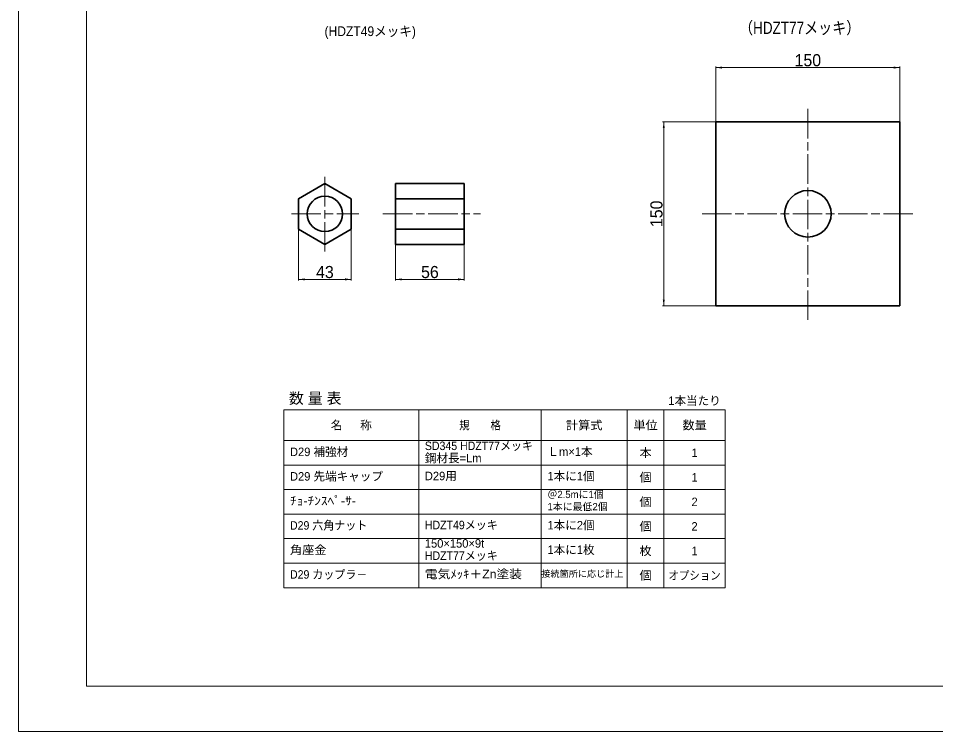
# Model space of a CAD drawing. Units: millimetres at full size, sheet at 1:2. Extents: x 1999 to 3681, y 931 to 2119.
# Drawn here: x 1999 to 2747, y 931 to 1513 of the extents above; entities that cross this region are included whole.
import ezdxf
from ezdxf.enums import TextEntityAlignment as Align

# ---------------------------------------------------------------- set-up
doc = ezdxf.new("R2010")
doc.units = ezdxf.units.MM
doc.header["$LTSCALE"] = 2
doc.linetypes.add('CHAIN', pattern=[18.5, 12, -1.5, 3.5, -1.5])
for name, color, linetype, lineweight in [('1外形線', 7, 'Continuous', 35), ('4中心線', 1, 'CHAIN', 15), ('6寸法線', 4, 'Continuous', 13), ('7 枠・タイトル', 7, 'Continuous', 13), ('8 数量表', 7, 'Continuous', 13), ('Defpoints_2', 7, 'Continuous', 13)]:
    doc.layers.add(name, color=color, linetype=linetype, lineweight=lineweight)
doc.styles.add('ＭＳ Ｐゴシック', font='')
doc.styles.get('ＭＳ Ｐゴシック').set_extended_font_data('MS PGothic')

# ---------------------------------------------------------------- blocks, each defined once
blk = doc.blocks.new('filled_arrow')
at = {"color": 0, "linetype": 'Continuous', "lineweight": -2}
blk.add_solid([(7.5, 1.25), (0, 0), (7.5, -1.25)], dxfattribs=at)

msp = doc.modelspace()

# ---------------------------------------------------------------- linework, layer by layer
at = {"layer": '1外形線'}
for p, q in [((2717.976, 1428.301), (2567.976, 1428.301)), ((2567.976, 1428.301), (2567.976, 1278.301)), ((2717.976, 1278.301), (2717.976, 1428.301)), ((2362.683, 1378.041), (2306.683, 1378.041)), ((2306.683, 1328.388), (2306.683, 1378.041)), ((2362.683, 1328.388), (2362.683, 1378.041)), ((2306.683, 1365.627), (2362.683, 1365.627)), ((2306.683, 1340.801), (2362.683, 1340.801)), ((2362.683, 1328.388), (2306.683, 1328.388)), ((2567.976, 1278.301), (2717.976, 1278.301))]:
    msp.add_line(p, q, dxfattribs=at)
msp.add_lwpolyline([(2270.529, 1365.627), (2249.029, 1378.041), (2227.529, 1365.627), (2227.529, 1340.801), (2249.029, 1328.388), (2270.529, 1340.801)], close=True, dxfattribs=at)
for centre, radius in [((2642.976, 1353.301), 19), ((2249.029, 1353.214), 14.45)]:
    msp.add_circle(centre, radius, dxfattribs=at)
at = {"layer": '4中心線'}
for p, q in [((2642.976, 1266.825), (2642.976, 1439.776)), ((2249.029, 1383.354), (2249.029, 1322.545)), ((2221.727, 1353.214), (2276.758, 1353.214)), ((2296.348, 1353.214), (2375.868, 1353.214)), ((2556.678, 1353.301), (2729.274, 1353.301))]:
    msp.add_line(p, q, dxfattribs=at)
at = {"layer": '6寸法線'}
for p, q in [((2567.976, 1428.363), (2567.976, 1473.561)), ((2567.976, 1472.561), (2717.976, 1472.561)), ((2717.976, 1428.363), (2717.976, 1473.561)), ((2567.914, 1428.301), (2524.449, 1428.301)), ((2525.449, 1428.301), (2525.449, 1278.301)), ((2227.529, 1340.739), (2227.529, 1298.82)), ((2270.529, 1340.739), (2270.529, 1298.82)), ((2306.683, 1328.326), (2306.683, 1298.82)), ((2362.683, 1328.326), (2362.683, 1298.82)), ((2270.529, 1299.82), (2227.529, 1299.82)), ((2362.683, 1299.82), (2306.683, 1299.82)), ((2567.914, 1278.301), (2524.449, 1278.301))]:
    msp.add_line(p, q, dxfattribs=at)
at = {"layer": '7 枠・タイトル'}
for p, q in [((2054.625, 968.197), (2054.625, 2081.75)), ((3625.321, 968.197), (2054.625, 968.197))]:
    msp.add_line(p, q, dxfattribs=at)
at = {"layer": '8 数量表'}
for p, q in [((2215.565, 1193.368), (2575.565, 1193.368)), ((2215.565, 1193.368), (2215.565, 1048.368)), ((2325.565, 1193.368), (2325.565, 1048.368)), ((2425.565, 1193.368), (2425.565, 1048.368)), ((2495.565, 1193.368), (2495.565, 1048.368)), ((2525.565, 1193.368), (2525.565, 1048.368)), ((2575.565, 1193.368), (2575.565, 1048.368)), ((2215.565, 1168.368), (2575.565, 1168.368)), ((2215.565, 1148.368), (2575.565, 1148.368)), ((2215.565, 1128.368), (2575.565, 1128.368)), ((2215.565, 1108.368), (2575.565, 1108.368)), ((2215.565, 1088.368), (2575.565, 1088.368)), ((2215.565, 1068.368), (2575.565, 1068.368)), ((2215.565, 1048.368), (2575.565, 1048.368)), ((2215.565, 1048.368), (2575.565, 1048.368))]:
    msp.add_line(p, q, dxfattribs=at)
at = {"layer": 'Defpoints_2'}
msp.add_lwpolyline([(1998.973, 930.974), (3680.973, 930.974), (3680.973, 2118.974), (1998.973, 2118.974)], close=True, dxfattribs=at)

# ---------------------------------------------------------------- block references
at = {"layer": '6寸法線', "xscale": 0.667, "yscale": 0.667}
for p in [(2567.976, 1472.561), (2227.529, 1299.82), (2306.683, 1299.82)]:
    msp.add_blockref('filled_arrow', p, dxfattribs=at)
for p, rotation in [((2717.976, 1472.561), 180), ((2525.449, 1428.301), 270), ((2270.529, 1299.82), 180), ((2362.683, 1299.82), 180), ((2525.449, 1278.301), 90)]:
    msp.add_blockref('filled_arrow', p, dxfattribs=dict(at, rotation=rotation))

# ---------------------------------------------------------------- texts
at = {"layer": '6寸法線', "style": 'ＭＳ Ｐゴシック'}
for s, p in [('150', (2642.976, 1478.561)), ('43', (2249.029, 1305.82)), ('56', (2334.683, 1305.82))]:
    msp.add_text(s, height=9.897, dxfattribs=at).set_placement(p, align=Align.MIDDLE_CENTER)
msp.add_text('150', height=9.897, rotation=90, dxfattribs=at).set_placement((2519.449, 1353.301), align=Align.MIDDLE_CENTER)
at = {"layer": '7 枠・タイトル', "style": 'ＭＳ Ｐゴシック'}
for s, height, width, p in [('（HDZT77メッキ）', 9.897, 0.85, (2586.822, 1497.041)), ('(HDZT49メッキ)', 7.918, 0.95, (2248.735, 1495.887))]:
    msp.add_text(s, height=height, dxfattribs=dict(at, width=width)).set_placement(p, align=Align.BOTTOM_LEFT)
at = {"layer": '8 数量表', "style": 'ＭＳ Ｐゴシック'}
for s, height, p in [('数 量 表', 8.908, (2219.638, 1195.736)), ('D29 補強材', 6.928, (2220.565, 1153.627)), ('Ｌm×1本', 6.928, (2430.565, 1153.788)), ('鋼材長=Lm', 6.928, (2330.565, 1148.539)), ('D29 先端キャップ', 6.928, (2220.565, 1133.627)), ('D29用', 6.928, (2330.565, 1133.948)), ('1本に1個', 6.928, (2430.565, 1133.788)), ('＠2.5mに1個', 5.938, (2430.565, 1119.674)), ('1本に最低2個', 5.938, (2430.565, 1109.729)), ('1本に2個', 6.928, (2430.565, 1093.788)), ('150×150×9t', 6.928, (2330.565, 1078.948)), ('1本に1枚', 6.928, (2430.565, 1073.788)), ('接続箇所に応じ計上', 5.318, (2425.565, 1055.48))]:
    msp.add_text(s, height=height, dxfattribs=at).set_placement(p, align=Align.BOTTOM_LEFT)
for s, p in [('1本当たり', (2550.565, 1200.868)), ('名\u3000  称', (2270.565, 1180.868)), ('1', (2550.565, 1158.368)), ('1', (2550.565, 1138.368)), ('2', (2550.565, 1118.368)), ('2', (2550.565, 1098.368)), ('1', (2550.565, 1078.368))]:
    msp.add_text(s, height=6.928, dxfattribs=at).set_placement(p, align=Align.MIDDLE_CENTER)
for s, width, p in [('規\u3000\u3000格', 0.9, (2375.565, 1180.868)), ('計算式', 1.05, (2460.565, 1180.868)), ('単位', 1.05, (2510.565, 1180.868)), ('数量', 1.05, (2550.565, 1180.868)), ('本', 1.05, (2510.565, 1158.368)), ('個', 1.05, (2510.565, 1138.368)), ('個', 1.05, (2510.565, 1118.368)), ('個', 1.05, (2510.565, 1098.368)), ('枚', 1.05, (2510.565, 1078.368)), ('個', 1.05, (2510.565, 1058.368)), ('オプション', 0.9, (2550.565, 1058.368))]:
    msp.add_text(s, height=6.928, dxfattribs=dict(at, width=width)).set_placement(p, align=Align.MIDDLE_CENTER)
for s, width, p in [('SD345 HDZT77メッキ', 0.95, (2330.565, 1158.539)), ('ﾁｮ-ﾁﾝｽﾍﾟ-ｻ-', 1.15, (2220.565, 1113.627)), ('D29 六角ナット', 0.95, (2220.565, 1093.627)), ('HDZT49メッキ', 0.95, (2330.565, 1093.948)), ('角座金', 1.05, (2220.565, 1073.627)), ('HDZT77メッキ', 0.95, (2330.565, 1068.948)), ('D29 カップラ－', 0.95, (2220.565, 1053.627)), ('電気ﾒｯｷ＋Zn塗装', 1.1, (2330.565, 1053.948))]:
    msp.add_text(s, height=6.928, dxfattribs=dict(at, width=width)).set_placement(p, align=Align.BOTTOM_LEFT)

doc.saveas('drawing.dxf')
